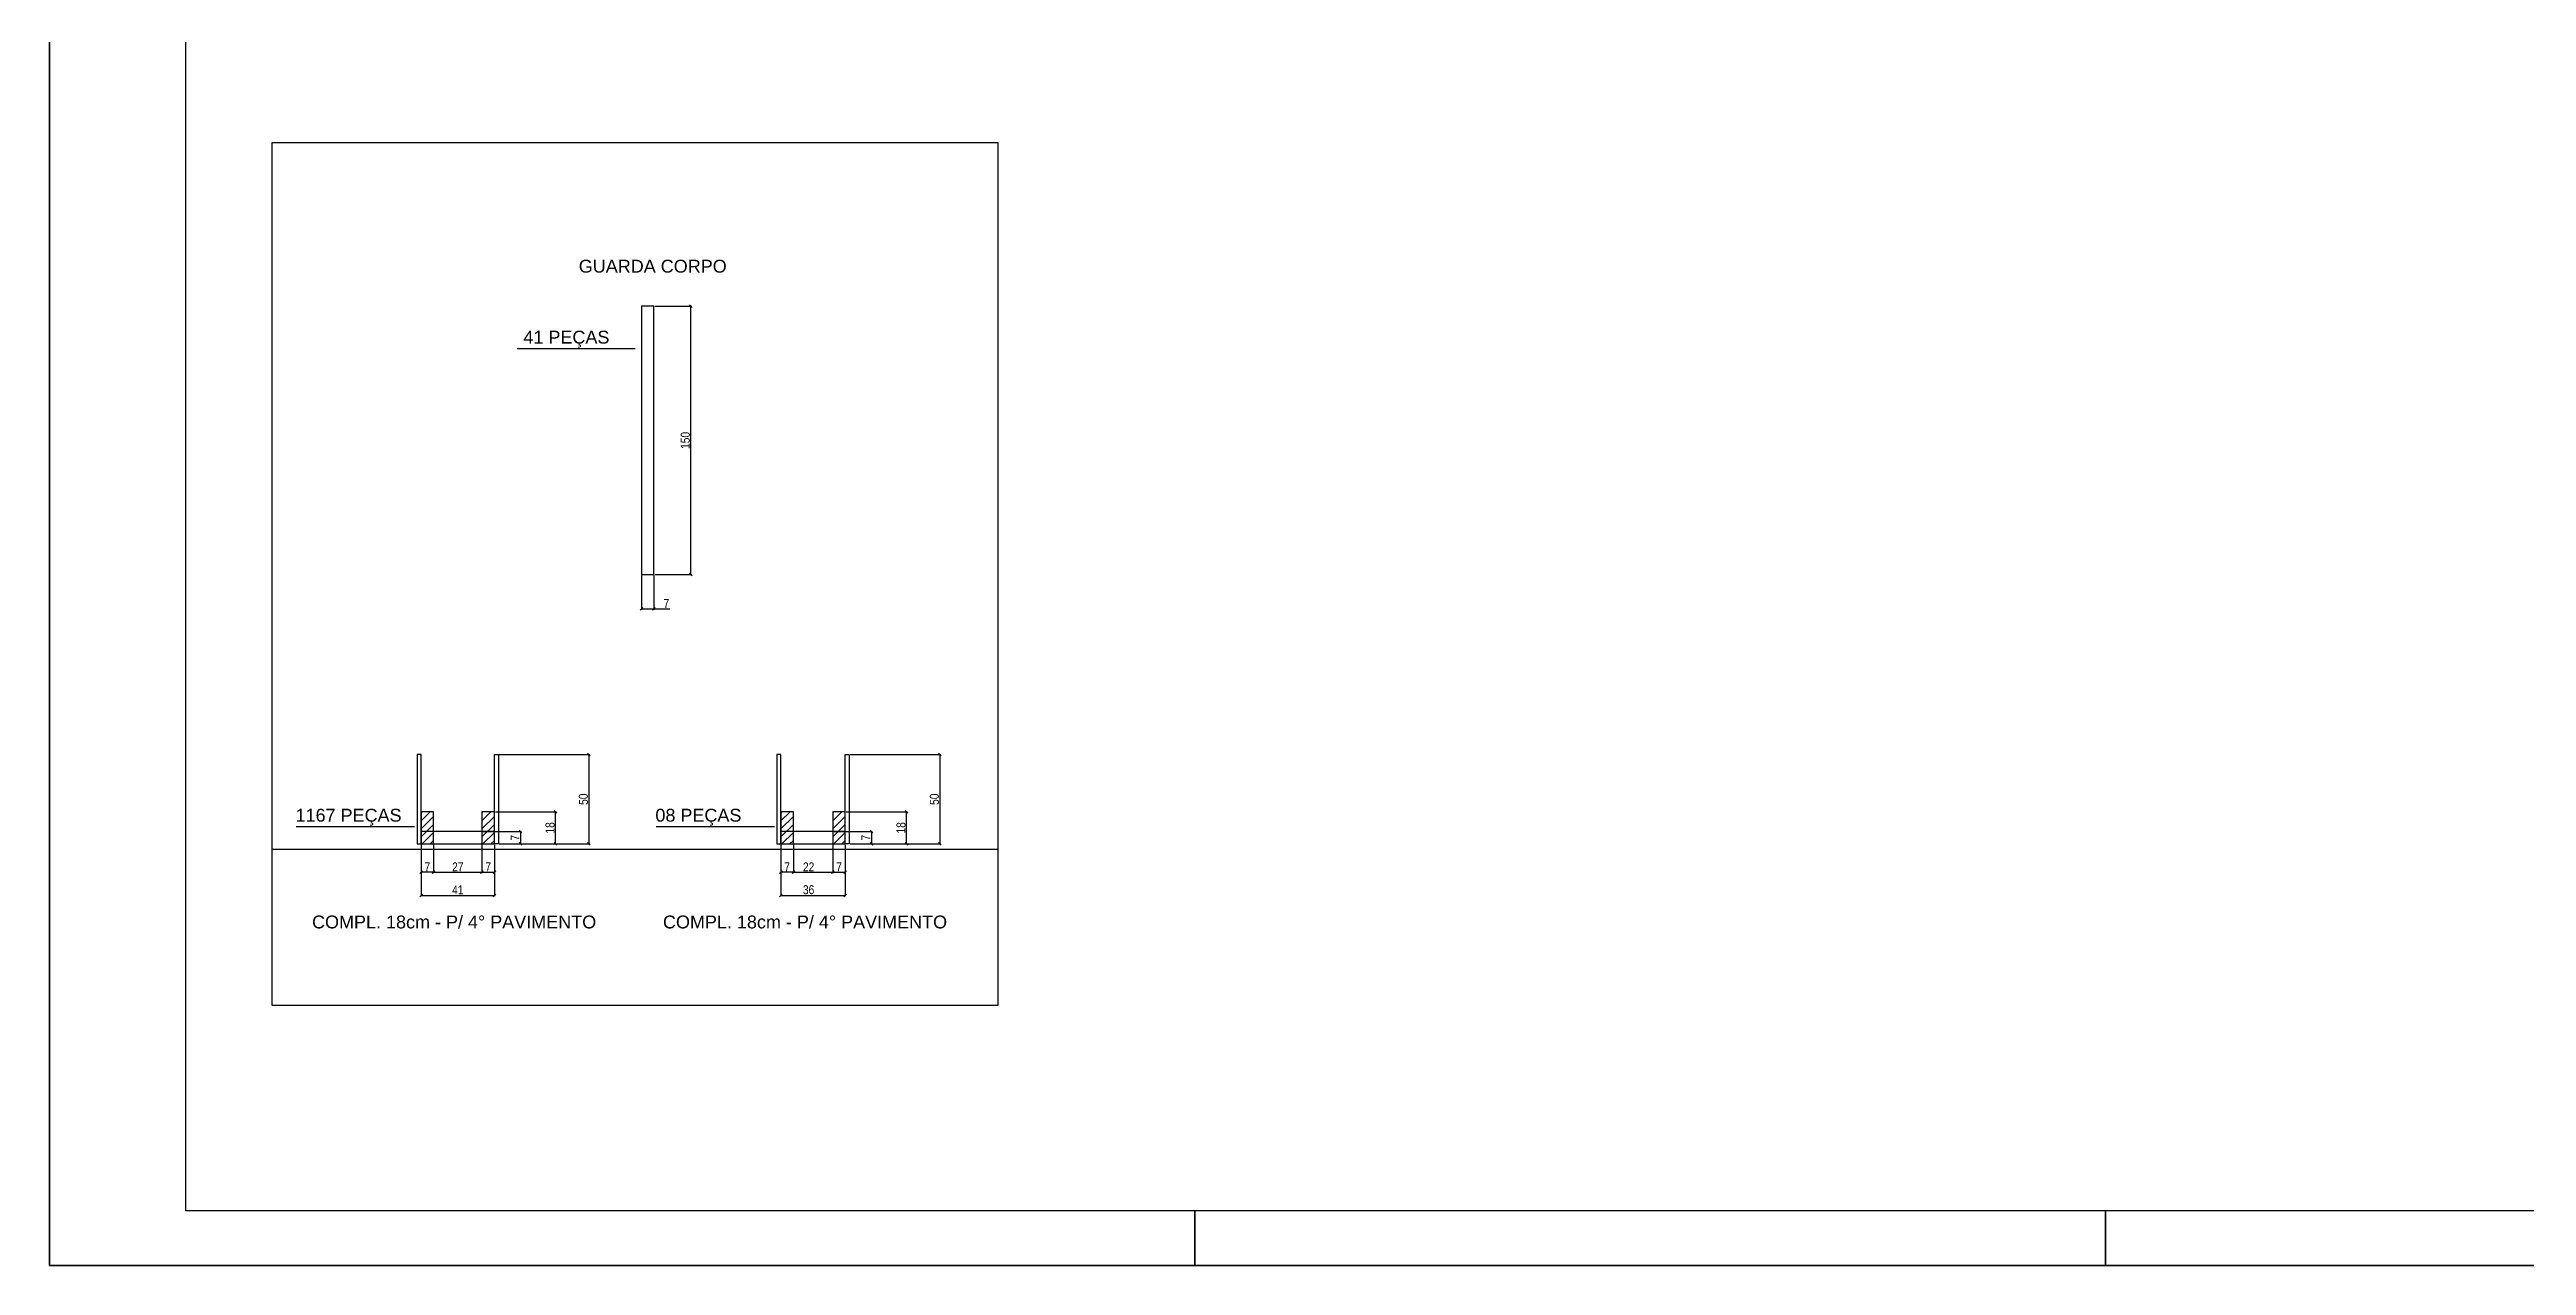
# Model space of a CAD drawing. Extents: x 23583 to 161354, y 153625 to 213918.
# Drawn here: x 29518 to 32287, y 210297 to 211656 of the extents above; entities that cross this region are included whole.
import ezdxf

# ---------------------------------------------------------------- set-up
doc = ezdxf.new("R2010")
doc.units = 0
doc.header["$PDMODE"] = 34
doc.header["$PDSIZE"] = 5
doc.layers.get('0').update_dxf_attribs({"linetype": 'CONTINUOUS'})
doc.layers.get('DEFPOINTS').update_dxf_attribs({"linetype": 'CONTINUOUS'})
for name, color, linetype in [('COTA', 241, 'CONTINUOUS'), ('detalhes', 4, 'CONTINUOUS'), ('SARR_2.2x7', 40, 'CONTINUOUS'), ('TIRAS REESCORAMENTO', 252, 'CONTINUOUS'), ('VIGAS', 3, 'CONTINUOUS')]:
    doc.layers.add(name, color=color, linetype=linetype)
doc.layers.add('FOLHA', color=255, linetype='CONTINUOUS', lineweight=40)
doc.styles.add('COTA TECNICA 2X', font='techl___.ttf', dxfattribs={"height": 10})
doc.styles.add('R80-50', font='arial.ttf', dxfattribs={"height": 10})
doc.dimstyles.new('SECAO', dxfattribs={"dimscale": 0.333333, "dimtxt": 5, "dimasz": 9, "dimexe": 3, "dimexo": 3, "dimgap": 3, "dimtad": 1, "dimdec": 1, "dimlfac": 0.5, "dimzin": 12, "dimdsep": 46, "dimtxsty": 'COTA TECNICA 2X', "dimblk1": 'OBLIQUE', "dimblk2": 'OBLIQUE', "dimsah": 1, "dimcen": 0.9, "dimclrd": 4, "dimclre": 4, "dimclrt": 240, "dimadec": 1, "dimazin": 3, "dimtfac": 1, "dimtdec": 1, "dimtmove": 0, "dimatfit": 3, "dimfxl": 1, "dimtolj": 1, "dimtzin": 12, "dimarcsym": 0})

# ---------------------------------------------------------------- blocks, each defined once
blk = doc.blocks.new('_Oblique')
at = {"color": 0, "linetype": 'ByBlock', "lineweight": -2}
blk.add_line((-0.5, -0.5), (0.5, 0.5), dxfattribs=at)
blk = doc.blocks.new('*D3114')
at = {"layer": 'DEFPOINTS', "color": 0, "transparency": 16777216}
for p in [(30180.1, 211069.2), (30194.1, 211069.2), (30194.1, 211030.9)]:
    blk.add_point(p, dxfattribs=at)
at = {"layer": 'detalhes', "color": 4, "lineweight": -2, "transparency": 16777216}
for p, q in [((30180.1, 211068.2), (30180.1, 211029.9)), ((30194.1, 211068.2), (30194.1, 211029.9)), ((30180.1, 211030.9), (30194.1, 211030.9)), ((30194.1, 211030.9), (30211.9, 211030.9))]:
    blk.add_line(p, q, dxfattribs=at)
at = {"layer": 'detalhes', "color": 4, "lineweight": -2, "transparency": 16777216, "xscale": 3, "yscale": 3, "zscale": 3, "rotation": 180}
blk.add_blockref('_Oblique', (30180.1, 211030.9), dxfattribs=at)
at = {"layer": 'detalhes', "color": 4, "lineweight": -2, "transparency": 16777216, "xscale": 3, "yscale": 3, "zscale": 3}
blk.add_blockref('_Oblique', (30194.1, 211030.9), dxfattribs=at)
at = {"layer": 'detalhes', "color": 240, "transparency": 16777216, "insert": (30208, 211037), "char_height": 10, "attachment_point": 5, "style": 'COTA TECNICA 2X'}
blk.add_mtext('\\A1;7', dxfattribs=at)
blk = doc.blocks.new('*D3115')
at = {"layer": 'DEFPOINTS', "color": 0, "transparency": 16777216}
for p in [(30194.1, 211369.2), (30235.3, 211369.2), (30194.1, 211069.2)]:
    blk.add_point(p, dxfattribs=at)
at = {"layer": 'detalhes', "color": 4, "lineweight": -2, "transparency": 16777216}
for p, q in [((30195.1, 211369.2), (30236.3, 211369.2)), ((30235.3, 211069.2), (30235.3, 211369.2)), ((30195.1, 211069.2), (30236.3, 211069.2))]:
    blk.add_line(p, q, dxfattribs=at)
at = {"layer": 'detalhes', "color": 4, "lineweight": -2, "transparency": 16777216, "xscale": 3, "yscale": 3, "zscale": 3}
for p, rotation in [((30235.3, 211369.2), 90), ((30235.3, 211069.2), 270)]:
    blk.add_blockref('_Oblique', p, dxfattribs=dict(at, rotation=rotation))
at = {"layer": 'detalhes', "color": 240, "transparency": 16777216, "insert": (30229.2, 211219.2), "char_height": 10, "attachment_point": 5, "rotation": 90, "style": 'COTA TECNICA 2X'}
blk.add_mtext('\\A1;150', dxfattribs=at)
blk = doc.blocks.new('*D3116')
at = {"layer": 'DEFPOINTS', "color": 0, "transparency": 16777216}
for p in [(29933.8, 210768.1), (30015.8, 210768.1), (30015.8, 210710.6)]:
    blk.add_point(p, dxfattribs=at)
at = {"layer": 'detalhes', "color": 4, "lineweight": -2, "transparency": 16777216}
for p, q in [((29933.8, 210767.1), (29933.8, 210709.6)), ((30015.8, 210767.1), (30015.8, 210709.6)), ((29933.8, 210710.6), (30015.8, 210710.6))]:
    blk.add_line(p, q, dxfattribs=at)
at = {"layer": 'detalhes', "color": 4, "lineweight": -2, "transparency": 16777216, "xscale": 3, "yscale": 3, "zscale": 3, "rotation": 180}
blk.add_blockref('_Oblique', (29933.8, 210710.6), dxfattribs=at)
at = {"layer": 'detalhes', "color": 4, "lineweight": -2, "transparency": 16777216, "xscale": 3, "yscale": 3, "zscale": 3}
blk.add_blockref('_Oblique', (30015.8, 210710.6), dxfattribs=at)
at = {"layer": 'detalhes', "color": 240, "transparency": 16777216, "insert": (29974.8, 210716.7), "char_height": 10, "attachment_point": 5, "style": 'COTA TECNICA 2X'}
blk.add_mtext('\\A1;41', dxfattribs=at)
blk = doc.blocks.new('*D3117')
at = {"layer": 'DEFPOINTS', "color": 0, "transparency": 16777216}
for p in [(29947.8, 210768.1), (30001.8, 210768.1), (30001.8, 210736.4)]:
    blk.add_point(p, dxfattribs=at)
at = {"layer": 'detalhes', "color": 4, "lineweight": -2, "transparency": 16777216}
for p, q in [((29947.8, 210767.1), (29947.8, 210735.4)), ((30001.8, 210767.1), (30001.8, 210735.4)), ((29947.8, 210736.4), (30001.8, 210736.4))]:
    blk.add_line(p, q, dxfattribs=at)
at = {"layer": 'detalhes', "color": 4, "lineweight": -2, "transparency": 16777216, "xscale": 3, "yscale": 3, "zscale": 3, "rotation": 180}
blk.add_blockref('_Oblique', (29947.8, 210736.4), dxfattribs=at)
at = {"layer": 'detalhes', "color": 4, "lineweight": -2, "transparency": 16777216, "xscale": 3, "yscale": 3, "zscale": 3}
blk.add_blockref('_Oblique', (30001.8, 210736.4), dxfattribs=at)
at = {"layer": 'detalhes', "color": 240, "transparency": 16777216, "insert": (29974.8, 210742.4), "char_height": 10, "attachment_point": 5, "style": 'COTA TECNICA 2X'}
blk.add_mtext('\\A1;27', dxfattribs=at)
blk = doc.blocks.new('*D3118')
at = {"layer": 'DEFPOINTS', "color": 0, "transparency": 16777216}
for p in [(30001.8, 210736.4), (30015.8, 210736.4), (30015.8, 210736.4)]:
    blk.add_point(p, dxfattribs=at)
at = {"layer": 'detalhes', "color": 4, "lineweight": -2, "transparency": 16777216}
blk.add_line((30001.8, 210736.4), (30015.8, 210736.4), dxfattribs=at)
at = {"layer": 'detalhes', "color": 4, "lineweight": -2, "transparency": 16777216, "xscale": 3, "yscale": 3, "zscale": 3, "rotation": 180}
blk.add_blockref('_Oblique', (30001.8, 210736.4), dxfattribs=at)
at = {"layer": 'detalhes', "color": 4, "lineweight": -2, "transparency": 16777216, "xscale": 3, "yscale": 3, "zscale": 3}
blk.add_blockref('_Oblique', (30015.8, 210736.4), dxfattribs=at)
at = {"layer": 'detalhes', "color": 240, "transparency": 16777216, "insert": (30008.8, 210742.4), "char_height": 10, "attachment_point": 5, "style": 'COTA TECNICA 2X'}
blk.add_mtext('\\A1;7', dxfattribs=at)
blk = doc.blocks.new('*D3119')
at = {"layer": 'DEFPOINTS', "color": 0, "transparency": 16777216}
for p in [(29933.8, 210736.4), (29933.8, 210736.4), (29947.8, 210736.4)]:
    blk.add_point(p, dxfattribs=at)
at = {"layer": 'detalhes', "color": 4, "lineweight": -2, "transparency": 16777216}
blk.add_line((29947.8, 210736.4), (29933.8, 210736.4), dxfattribs=at)
at = {"layer": 'detalhes', "color": 4, "lineweight": -2, "transparency": 16777216, "xscale": 3, "yscale": 3, "zscale": 3, "rotation": 180}
blk.add_blockref('_Oblique', (29933.8, 210736.4), dxfattribs=at)
at = {"layer": 'detalhes', "color": 4, "lineweight": -2, "transparency": 16777216, "xscale": 3, "yscale": 3, "zscale": 3}
blk.add_blockref('_Oblique', (29947.8, 210736.4), dxfattribs=at)
at = {"layer": 'detalhes', "color": 240, "transparency": 16777216, "insert": (29940.8, 210742.4), "char_height": 10, "attachment_point": 5, "style": 'COTA TECNICA 2X'}
blk.add_mtext('\\A1;7', dxfattribs=at)
blk = doc.blocks.new('*D3120')
at = {"layer": 'DEFPOINTS', "color": 0, "transparency": 16777216}
for p in [(30001.8, 210782.1), (30020.2, 210768.1), (30044.9, 210768.1)]:
    blk.add_point(p, dxfattribs=at)
at = {"layer": 'detalhes', "color": 4, "lineweight": -2, "transparency": 16777216}
for p, q in [((30002.8, 210782.1), (30045.9, 210782.1)), ((30044.9, 210782.1), (30044.9, 210768.1)), ((30021.2, 210768.1), (30045.9, 210768.1))]:
    blk.add_line(p, q, dxfattribs=at)
at = {"layer": 'detalhes', "color": 4, "lineweight": -2, "transparency": 16777216, "xscale": 3, "yscale": 3, "zscale": 3}
for p, rotation in [((30044.9, 210782.1), 90), ((30044.9, 210768.1), 270)]:
    blk.add_blockref('_Oblique', p, dxfattribs=dict(at, rotation=rotation))
at = {"layer": 'detalhes', "color": 240, "transparency": 16777216, "insert": (30038.8, 210775.1), "char_height": 10, "attachment_point": 5, "rotation": 90, "style": 'COTA TECNICA 2X'}
blk.add_mtext('\\A1;7', dxfattribs=at)
blk = doc.blocks.new('*D3121')
at = {"layer": 'DEFPOINTS', "color": 0, "transparency": 16777216}
for p in [(30015.8, 210804.1), (30084.1, 210804.1), (30020.2, 210768.1)]:
    blk.add_point(p, dxfattribs=at)
at = {"layer": 'detalhes', "color": 4, "lineweight": -2, "transparency": 16777216}
for p, q in [((30016.8, 210804.1), (30085.1, 210804.1)), ((30084.1, 210768.1), (30084.1, 210804.1)), ((30021.2, 210768.1), (30085.1, 210768.1))]:
    blk.add_line(p, q, dxfattribs=at)
at = {"layer": 'detalhes', "color": 4, "lineweight": -2, "transparency": 16777216, "xscale": 3, "yscale": 3, "zscale": 3}
for p, rotation in [((30084.1, 210804.1), 90), ((30084.1, 210768.1), 270)]:
    blk.add_blockref('_Oblique', p, dxfattribs=dict(at, rotation=rotation))
at = {"layer": 'detalhes', "color": 240, "transparency": 16777216, "insert": (30078, 210786.1), "char_height": 10, "attachment_point": 5, "rotation": 90, "style": 'COTA TECNICA 2X'}
blk.add_mtext('\\A1;18', dxfattribs=at)
blk = doc.blocks.new('*D3123')
at = {"layer": 'DEFPOINTS', "color": 0, "transparency": 16777216}
for p in [(30020.2, 210868.1), (30020.2, 210768.1), (30121.4, 210768.1)]:
    blk.add_point(p, dxfattribs=at)
at = {"layer": 'detalhes', "color": 4, "lineweight": -2, "transparency": 16777216}
for p, q in [((30021.2, 210868.1), (30122.4, 210868.1)), ((30121.4, 210868.1), (30121.4, 210768.1)), ((30021.2, 210768.1), (30122.4, 210768.1))]:
    blk.add_line(p, q, dxfattribs=at)
at = {"layer": 'detalhes', "color": 4, "lineweight": -2, "transparency": 16777216, "xscale": 3, "yscale": 3, "zscale": 3}
for p, rotation in [((30121.4, 210868.1), 90), ((30121.4, 210768.1), 270)]:
    blk.add_blockref('_Oblique', p, dxfattribs=dict(at, rotation=rotation))
at = {"layer": 'detalhes', "color": 240, "transparency": 16777216, "insert": (30115.3, 210818.1), "char_height": 10, "attachment_point": 5, "rotation": 90, "style": 'COTA TECNICA 2X'}
blk.add_mtext('\\A1;50', dxfattribs=at)
blk = doc.blocks.new('*D3128')
at = {"layer": 'DEFPOINTS', "color": 0, "transparency": 16777216}
for p in [(30336, 210768.1), (30408, 210768.1), (30408, 210710.6)]:
    blk.add_point(p, dxfattribs=at)
at = {"layer": 'detalhes', "color": 4, "lineweight": -2, "transparency": 16777216}
for p, q in [((30336, 210767.1), (30336, 210709.6)), ((30408, 210767.1), (30408, 210709.6)), ((30336, 210710.6), (30408, 210710.6))]:
    blk.add_line(p, q, dxfattribs=at)
at = {"layer": 'detalhes', "color": 4, "lineweight": -2, "transparency": 16777216, "xscale": 3, "yscale": 3, "zscale": 3, "rotation": 180}
blk.add_blockref('_Oblique', (30336, 210710.6), dxfattribs=at)
at = {"layer": 'detalhes', "color": 4, "lineweight": -2, "transparency": 16777216, "xscale": 3, "yscale": 3, "zscale": 3}
blk.add_blockref('_Oblique', (30408, 210710.6), dxfattribs=at)
at = {"layer": 'detalhes', "color": 240, "transparency": 16777216, "insert": (30367, 210716.9), "char_height": 10, "attachment_point": 5, "style": 'COTA TECNICA 2X'}
blk.add_mtext('\\A1;36', dxfattribs=at)
blk = doc.blocks.new('*D3129')
at = {"layer": 'DEFPOINTS', "color": 0, "transparency": 16777216}
for p in [(30350, 210768.1), (30394, 210768.1), (30394, 210736.4)]:
    blk.add_point(p, dxfattribs=at)
at = {"layer": 'detalhes', "color": 4, "lineweight": -2, "transparency": 16777216}
for p, q in [((30350, 210767.1), (30350, 210735.4)), ((30394, 210767.1), (30394, 210735.4)), ((30350, 210736.4), (30394, 210736.4))]:
    blk.add_line(p, q, dxfattribs=at)
at = {"layer": 'detalhes', "color": 4, "lineweight": -2, "transparency": 16777216, "xscale": 3, "yscale": 3, "zscale": 3, "rotation": 180}
blk.add_blockref('_Oblique', (30350, 210736.4), dxfattribs=at)
at = {"layer": 'detalhes', "color": 4, "lineweight": -2, "transparency": 16777216, "xscale": 3, "yscale": 3, "zscale": 3}
blk.add_blockref('_Oblique', (30394, 210736.4), dxfattribs=at)
at = {"layer": 'detalhes', "color": 240, "transparency": 16777216, "insert": (30367, 210742.4), "char_height": 10, "attachment_point": 5, "style": 'COTA TECNICA 2X'}
blk.add_mtext('\\A1;22', dxfattribs=at)
blk = doc.blocks.new('*D3130')
at = {"layer": 'DEFPOINTS', "color": 0, "transparency": 16777216}
for p in [(30394, 210736.4), (30408, 210736.4), (30408, 210736.4)]:
    blk.add_point(p, dxfattribs=at)
at = {"layer": 'detalhes', "color": 4, "lineweight": -2, "transparency": 16777216}
blk.add_line((30394, 210736.4), (30408, 210736.4), dxfattribs=at)
at = {"layer": 'detalhes', "color": 4, "lineweight": -2, "transparency": 16777216, "xscale": 3, "yscale": 3, "zscale": 3, "rotation": 180}
blk.add_blockref('_Oblique', (30394, 210736.4), dxfattribs=at)
at = {"layer": 'detalhes', "color": 4, "lineweight": -2, "transparency": 16777216, "xscale": 3, "yscale": 3, "zscale": 3}
blk.add_blockref('_Oblique', (30408, 210736.4), dxfattribs=at)
at = {"layer": 'detalhes', "color": 240, "transparency": 16777216, "insert": (30401, 210742.4), "char_height": 10, "attachment_point": 5, "style": 'COTA TECNICA 2X'}
blk.add_mtext('\\A1;7', dxfattribs=at)
blk = doc.blocks.new('*D3131')
at = {"layer": 'DEFPOINTS', "color": 0, "transparency": 16777216}
for p in [(30336, 210736.4), (30336, 210736.4), (30350, 210736.4)]:
    blk.add_point(p, dxfattribs=at)
at = {"layer": 'detalhes', "color": 4, "lineweight": -2, "transparency": 16777216}
blk.add_line((30350, 210736.4), (30336, 210736.4), dxfattribs=at)
at = {"layer": 'detalhes', "color": 4, "lineweight": -2, "transparency": 16777216, "xscale": 3, "yscale": 3, "zscale": 3, "rotation": 180}
blk.add_blockref('_Oblique', (30336, 210736.4), dxfattribs=at)
at = {"layer": 'detalhes', "color": 4, "lineweight": -2, "transparency": 16777216, "xscale": 3, "yscale": 3, "zscale": 3}
blk.add_blockref('_Oblique', (30350, 210736.4), dxfattribs=at)
at = {"layer": 'detalhes', "color": 240, "transparency": 16777216, "insert": (30343, 210742.4), "char_height": 10, "attachment_point": 5, "style": 'COTA TECNICA 2X'}
blk.add_mtext('\\A1;7', dxfattribs=at)
blk = doc.blocks.new('*D3132')
at = {"layer": 'DEFPOINTS', "color": 0, "transparency": 16777216}
for p in [(30394, 210782.1), (30412.4, 210768.1), (30437.2, 210768.1)]:
    blk.add_point(p, dxfattribs=at)
at = {"layer": 'detalhes', "color": 4, "lineweight": -2, "transparency": 16777216}
for p, q in [((30395, 210782.1), (30438.2, 210782.1)), ((30437.2, 210782.1), (30437.2, 210768.1)), ((30413.4, 210768.1), (30438.2, 210768.1))]:
    blk.add_line(p, q, dxfattribs=at)
at = {"layer": 'detalhes', "color": 4, "lineweight": -2, "transparency": 16777216, "xscale": 3, "yscale": 3, "zscale": 3}
for p, rotation in [((30437.2, 210782.1), 90), ((30437.2, 210768.1), 270)]:
    blk.add_blockref('_Oblique', p, dxfattribs=dict(at, rotation=rotation))
at = {"layer": 'detalhes', "color": 240, "transparency": 16777216, "insert": (30431.1, 210775.1), "char_height": 10, "attachment_point": 5, "rotation": 90, "style": 'COTA TECNICA 2X'}
blk.add_mtext('\\A1;7', dxfattribs=at)
blk = doc.blocks.new('*D3133')
at = {"layer": 'DEFPOINTS', "color": 0, "transparency": 16777216}
for p in [(30408, 210804.1), (30476.4, 210804.1), (30412.4, 210768.1)]:
    blk.add_point(p, dxfattribs=at)
at = {"layer": 'detalhes', "color": 4, "lineweight": -2, "transparency": 16777216}
for p, q in [((30409, 210804.1), (30477.4, 210804.1)), ((30476.4, 210768.1), (30476.4, 210804.1)), ((30413.4, 210768.1), (30477.4, 210768.1))]:
    blk.add_line(p, q, dxfattribs=at)
at = {"layer": 'detalhes', "color": 4, "lineweight": -2, "transparency": 16777216, "xscale": 3, "yscale": 3, "zscale": 3}
for p, rotation in [((30476.4, 210804.1), 90), ((30476.4, 210768.1), 270)]:
    blk.add_blockref('_Oblique', p, dxfattribs=dict(at, rotation=rotation))
at = {"layer": 'detalhes', "color": 240, "transparency": 16777216, "insert": (30470.3, 210786.1), "char_height": 10, "attachment_point": 5, "rotation": 90, "style": 'COTA TECNICA 2X'}
blk.add_mtext('\\A1;18', dxfattribs=at)
blk = doc.blocks.new('*D3134')
at = {"layer": 'DEFPOINTS', "color": 0, "transparency": 16777216}
for p in [(30412.4, 210868.1), (30412.4, 210768.1), (30513.7, 210768.1)]:
    blk.add_point(p, dxfattribs=at)
at = {"layer": 'detalhes', "color": 4, "lineweight": -2, "transparency": 16777216}
for p, q in [((30413.4, 210868.1), (30514.7, 210868.1)), ((30513.7, 210868.1), (30513.7, 210768.1)), ((30413.4, 210768.1), (30514.7, 210768.1))]:
    blk.add_line(p, q, dxfattribs=at)
at = {"layer": 'detalhes', "color": 4, "lineweight": -2, "transparency": 16777216, "xscale": 3, "yscale": 3, "zscale": 3}
for p, rotation in [((30513.7, 210868.1), 90), ((30513.7, 210768.1), 270)]:
    blk.add_blockref('_Oblique', p, dxfattribs=dict(at, rotation=rotation))
at = {"layer": 'detalhes', "color": 240, "transparency": 16777216, "insert": (30507.6, 210818.1), "char_height": 10, "attachment_point": 5, "rotation": 90, "style": 'COTA TECNICA 2X'}
blk.add_mtext('\\A1;50', dxfattribs=at)

msp = doc.modelspace()

# ---------------------------------------------------------------- hatches: boundary and pattern name
at = {"layer": 'COTA'}
h = msp.add_hatch(dxfattribs=at)
h.set_pattern_fill('ANSI31', color=256, scale=2, style=0)
h.set_pattern_definition([(45, (10089.549, 204958.9), (-4.490128, 4.490128), [])])
h.paths.add_polyline_path([(29933.77, 210768.09), (29947.77, 210768.09), (29947.77, 210804.09), (29933.77, 210804.09)])
h = msp.add_hatch(dxfattribs=at)
h.set_pattern_fill('ANSI31', color=256, scale=2, style=0)
h.set_pattern_definition([(45, (10157.549, 204958.9), (-4.490128, 4.490128), [])])
h.paths.add_polyline_path([(30001.77, 210768.09), (30015.77, 210768.09), (30015.77, 210804.09), (30001.77, 210804.09)])
h = msp.add_hatch(dxfattribs=at)
h.set_pattern_fill('ANSI31', color=256, scale=2, style=0)
h.set_pattern_definition([(45, (10491.827, 204958.9), (-4.490128, 4.490128), [])])
h.paths.add_polyline_path([(30336.05, 210768.09), (30350.05, 210768.09), (30350.05, 210804.09), (30336.05, 210804.09)])
h = msp.add_hatch(dxfattribs=at)
h.set_pattern_fill('ANSI31', color=256, scale=2, style=0)
h.set_pattern_definition([(45, (10549.827, 204958.9), (-4.490128, 4.490128), [])])
h.paths.add_polyline_path([(30394.05, 210768.09), (30408.05, 210768.09), (30408.05, 210804.09), (30394.05, 210804.09)])

# ---------------------------------------------------------------- linework, layer by layer
at = {"color": 30}
for p, q in [((29670.84, 210357.89), (29670.84, 213857.22)), ((35029.57, 210357.89), (29670.84, 210357.89))]:
    msp.add_line(p, q, dxfattribs=at)
at = {"linetype": 'Continuous'}
for p, q in [((30194.06, 211369.19), (30180.06, 211369.19)), ((30180.06, 211369.19), (30180.06, 211069.19)), ((30194.06, 211069.19), (30194.06, 211369.19)), ((30180.06, 211069.19), (30194.06, 211069.19))]:
    msp.add_line(p, q, dxfattribs=at)
for points in [[(29933.77, 210768.09), (29947.77, 210768.09), (29947.77, 210804.09), (29933.77, 210804.09)], [(30001.77, 210768.09), (30015.77, 210768.09), (30015.77, 210804.09), (30001.77, 210804.09)], [(30336.05, 210768.09), (30350.05, 210768.09), (30350.05, 210804.09), (30336.05, 210804.09)], [(30394.05, 210768.09), (30408.05, 210768.09), (30408.05, 210804.09), (30394.05, 210804.09)]]:
    msp.add_lwpolyline(points, close=True, dxfattribs=at)
for points in [[(29955.77, 210768.09), (30015.77, 210768.09), (30015.77, 210782.09), (29933.77, 210782.09), (29933.77, 210768.09), (29955.77, 210768.09)], [(30358.05, 210768.09), (30408.05, 210768.09), (30408.05, 210782.09), (30336.05, 210782.09), (30336.05, 210768.09), (30358.05, 210768.09)]]:
    msp.add_lwpolyline(points, dxfattribs=at)
at = {"layer": 'FOLHA'}
for p, q in [((29518.43, 210296.93), (29518.43, 213918.18)), ((30798.67, 210296.93), (30798.67, 210357.89)), ((31816.77, 210296.93), (31816.77, 210357.89)), ((35090.53, 210296.93), (29518.43, 210296.93))]:
    msp.add_line(p, q, dxfattribs=at)
at = {"layer": 'SARR_2.2x7', "linetype": 'ByBlock'}
for p, q in [((29933.77, 210868.09), (29929.37, 210868.09)), ((29929.37, 210868.09), (29929.37, 210768.09)), ((29933.77, 210768.09), (29933.77, 210868.09)), ((30015.77, 210768.09), (30015.77, 210868.09)), ((30015.77, 210868.09), (30020.17, 210868.09)), ((30020.17, 210868.09), (30020.17, 210768.09)), ((30336.05, 210868.09), (30331.65, 210868.09)), ((30331.65, 210868.09), (30331.65, 210768.09)), ((30336.05, 210768.09), (30336.05, 210868.09)), ((30408.05, 210768.09), (30408.05, 210868.09)), ((30408.05, 210868.09), (30412.45, 210868.09)), ((30412.45, 210868.09), (30412.45, 210768.09)), ((29929.37, 210768.09), (29933.77, 210768.09)), ((30020.17, 210768.09), (30015.77, 210768.09)), ((30331.65, 210768.09), (30336.05, 210768.09)), ((30412.45, 210768.09), (30408.05, 210768.09))]:
    msp.add_line(p, q, dxfattribs=at)
at = {"layer": 'TIRAS REESCORAMENTO', "linetype": 'ByBlock'}
msp.add_line((30578.72, 210762.09), (29767.28, 210762.09), dxfattribs=at)
at = {"layer": 'VIGAS', "color": 7}
for p, q in [((30041.07, 211322.02), (30173.26, 211322.02)), ((29794.26, 210787.6), (29926.45, 210787.6)), ((30196.54, 210787.6), (30328.73, 210787.6))]:
    msp.add_line(p, q, dxfattribs=at)
at = {"layer": 'VIGAS'}
msp.add_lwpolyline([(30578.72, 210587.48), (29767.28, 210587.48), (29767.28, 211552.27), (30578.72, 211552.27)], close=True, dxfattribs=at)

# ---------------------------------------------------------------- texts
at = {"layer": 'VIGAS', "color": 7, "style": 'R80-50'}
for s, p in [('GUARDA CORPO', (30110.06, 211406.77)), ('41 PEÇAS ', (30048.17, 211327.46)), ('1167 PEÇAS ', (29793.45, 210793.04)), ('08 PEÇAS ', (30195.73, 210793.04)), ('COMPL. 18cm - P/ 4° PAVIMENTO ', (29811.89, 210673.7)), ('COMPL. 18cm - P/ 4° PAVIMENTO ', (30204.17, 210673.7))]:
    msp.add_text(s, height=14.4, dxfattribs=at).set_placement(p)

# ---------------------------------------------------------------- dimensions: what is measured, and where the dimension line sits
at = {"layer": 'detalhes', "color": 3}
for base, p1, p2, picture, middle in [((30235.33, 211369.19), (30194.06, 211069.19), (30194.06, 211369.19), '*D3115', (30229.22, 211219.19)), ((30121.44, 210768.09), (30020.17, 210868.09), (30020.17, 210768.09), '*D3123', (30115.33, 210818.09)), ((30513.72, 210768.09), (30412.45, 210868.09), (30412.45, 210768.09), '*D3134', (30507.61, 210818.09)), ((30084.07, 210804.09), (30020.17, 210768.09), (30015.77, 210804.09), '*D3121', (30077.98, 210786.09)), ((30476.35, 210804.09), (30412.45, 210768.09), (30408.05, 210804.09), '*D3133', (30470.26, 210786.09)), ((30044.91, 210768.09), (30001.77, 210782.09), (30020.17, 210768.09), '*D3120', (30038.84, 210775.09)), ((30437.19, 210768.09), (30394.05, 210782.09), (30412.45, 210768.09), '*D3132', (30431.12, 210775.09))]:
    dim = msp.add_linear_dim(base=base, p1=p1, p2=p2, angle=90, dimstyle='SECAO', dxfattribs=at)
    dim.commit()
    dim.dimension.update_dxf_attribs({"geometry": picture, "text_midpoint": middle})
for base, p1, p2, picture, middle in [((30194.06, 211030.88), (30180.06, 211069.19), (30194.06, 211069.19), '*D3114', (30208.04, 211030.88)), ((30015.77, 210710.63), (29933.77, 210768.09), (30015.77, 210768.09), '*D3116', (29974.77, 210710.63)), ((30001.77, 210736.35), (29947.77, 210768.09), (30001.77, 210768.09), '*D3117', (29974.77, 210736.35)), ((30015.77, 210736.35), (30001.77, 210736.35), (30015.77, 210736.35), '*D3118', (30008.77, 210736.35)), ((30408.05, 210710.63), (30336.05, 210768.09), (30408.05, 210768.09), '*D3128', (30367.05, 210710.63)), ((30394.05, 210736.35), (30350.05, 210768.09), (30394.05, 210768.09), '*D3129', (30367.05, 210736.35)), ((30408.05, 210736.35), (30394.05, 210736.35), (30408.05, 210736.35), '*D3130', (30401.05, 210736.35))]:
    dim = msp.add_linear_dim(base=base, p1=p1, p2=p2, dimstyle='SECAO', dxfattribs=at)
    dim.commit()
    dim.dimension.update_dxf_attribs({"geometry": picture, "text_midpoint": middle, "dimtype": 160})
for base, p1, p2, picture, middle in [((29933.77, 210736.35), (29947.77, 210736.35), (29933.77, 210736.35), '*D3119', (29940.77, 210742.42)), ((30336.05, 210736.35), (30350.05, 210736.35), (30336.05, 210736.35), '*D3131', (30343.05, 210742.42))]:
    dim = msp.add_linear_dim(base=base, p1=p1, p2=p2, dimstyle='SECAO', dxfattribs=at)
    dim.commit()
    dim.dimension.update_dxf_attribs({"geometry": picture, "text_midpoint": middle})

doc.saveas('drawing.dxf')
